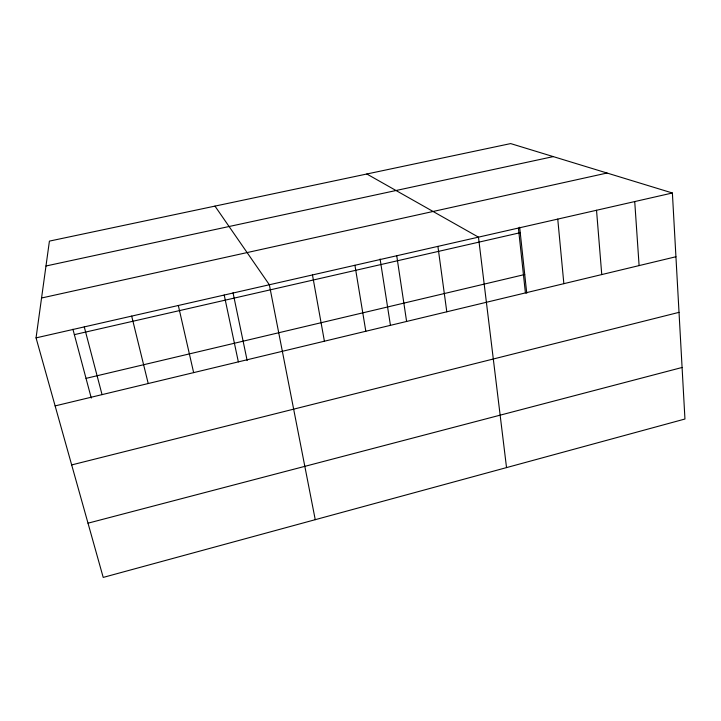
<?xml version="1.0" encoding="UTF-8"?>
<svg xmlns="http://www.w3.org/2000/svg" width="721" height="721" viewBox="0 0 721 721"><rect width="100%" height="100%" fill="white"/><g stroke="black" fill="none" stroke-linecap="round" stroke-linejoin="round"><path stroke-width="1.08" d="M36.05 337.879L49.416 241.111L510.657 143.587L672.387 192.994L684.95 419.018L103.211 577.413L36.05 337.879L672.387 192.994M88.007 523.185L682.084 367.476M71.667 464.928L679.02 312.346M55.12 405.905L675.928 256.748M86.024 378.372L524.735 274.512M74.362 334.643L520.238 232.694M41.557 298.007L607.037 173.031M45.973 265.995L553.277 156.601M366.818 173.995L478.465 237.146L506.53 467.596M214.975 206.107L269.348 284.759L315.248 519.679M72.911 329.209L91.279 398.082M84.267 326.901L102.049 394.63M131.682 316.104L148.22 383.536M178.33 305.488L193.643 372.622M224.213 295.042L238.354 361.879M233.027 292.762L247.159 360.554M312.472 274.944L324.405 341.204M354.93 265.274L365.817 331.254M380.093 259.001L390.394 325.018M396.739 255.757L406.608 321.458M437.908 246.384L446.795 311.796M519.652 227.232L526.754 293.276M518.408 228.052L525.411 292.915M557.757 219.094L563.858 283.677M596.528 210.262L601.756 274.575M634.732 201.565L639.103 265.598"/></g></svg>
